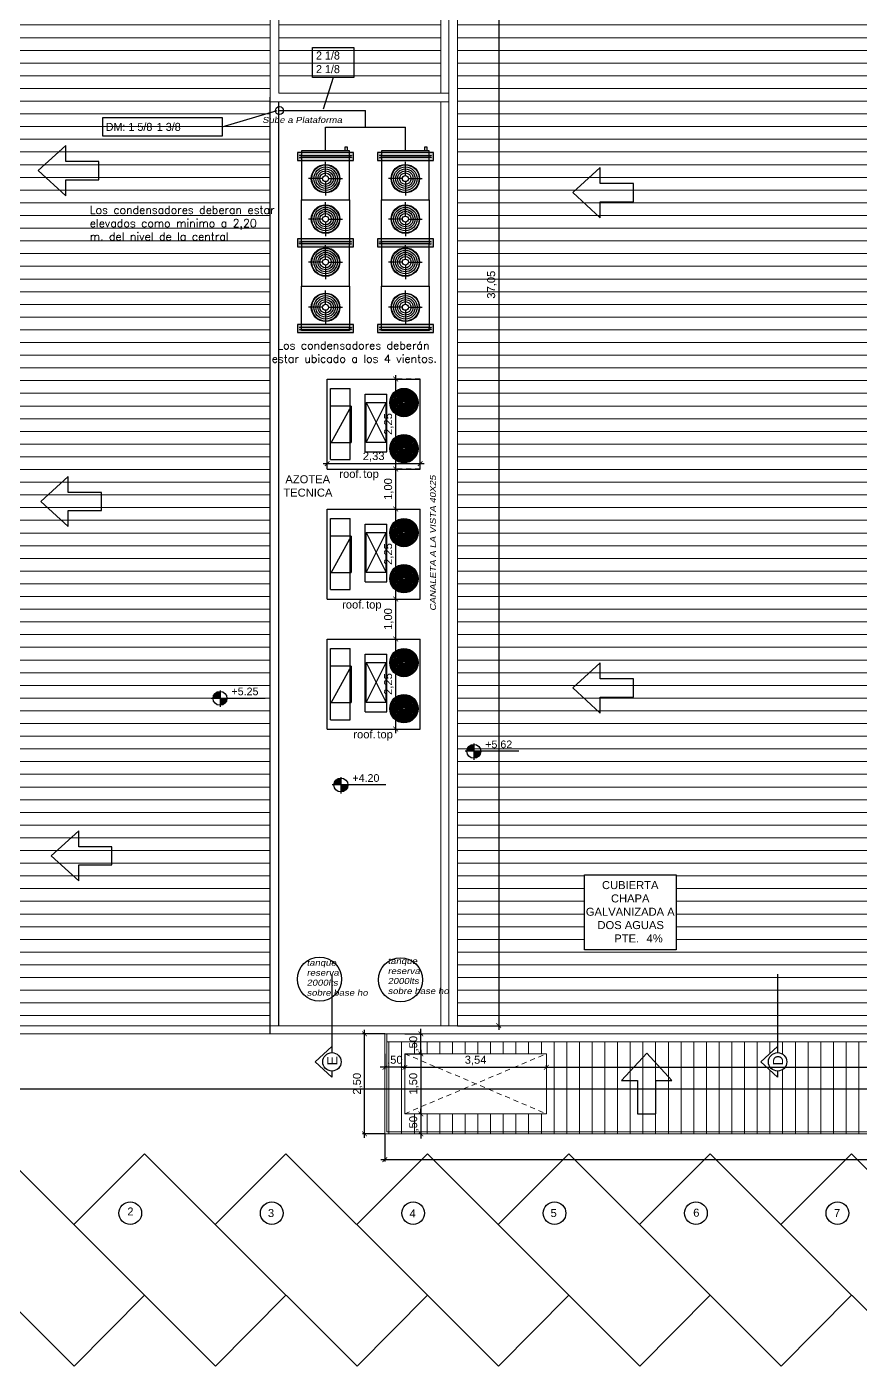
# Model space of a CAD drawing. Header units: metres. Extents: x 1166 to 1459, y -137 to 62.
# Drawn here: x 1389.53 to 1410.37, y -46.23 to -12.74 of the extents above; entities that cross this region are included whole.
import ezdxf

# ---------------------------------------------------------------- set-up
doc = ezdxf.new("R2010")
doc.units = ezdxf.units.M
doc.header["$LTSCALE"] = 0.508
doc.header["$PDMODE"] = 1
doc.header["$PDSIZE"] = -2
doc.linetypes.add('HIDDEN', pattern=[0.375, 0.25, -0.125])
doc.layers.get('0').update_dxf_attribs({"color": 9})
doc.layers.get('Defpoints').update_dxf_attribs({"color": 9})
for name, color, linetype in [('1-PROY', 9, 'HIDDEN'), ('2-Corte', 9, 'Continuous'), ('2-texto', 9, 'Continuous'), ('3-muros', 9, 'Continuous'), ('3-tabiques', 9, 'Continuous'), ('3-VISTA', 9, 'Continuous'), ('4-carpinterias', 9, 'Continuous'), ('7-equipamiento', 9, 'Continuous'), ('8-cotas-100', 9, 'Continuous'), ('8-NIVEL-1-50', 9, 'Continuous'), ('9-Hatch', 9, 'Continuous'), ('a-aacond', 9, 'Continuous'), ('AA-EQUIPOS', 9, 'Continuous'), ('BLOQUES', 9, 'Continuous'), ('CARP', 9, 'Continuous'), ('IFA-CAÑOCOBRE', 44, 'Continuous'), ('IFA-TEXTOS', 70, 'Continuous'), ('Trincheras y Bajadas', 3, 'Continuous')]:
    doc.layers.add(name, color=color, linetype=linetype)
doc.styles.add('ARIAL', font='arial.ttf', dxfattribs={"width": 1.15, "oblique": 10})
doc.styles.add('ROMANS', font='romans')
doc.styles.add('swiss', font='swissel.ttf')
doc.dimstyles.new('dim-100', dxfattribs={"dimtxt": 0.2, "dimasz": 0.12, "dimexe": 0.05, "dimexo": 0, "dimgap": 0.05, "dimtad": 1, "dimzin": 4, "dimtxsty": 'swiss', "dimblk": 'ARCHTICK', "dimcen": 0.5, "dimdle": 0.1, "dimclrd": 256, "dimclre": 252, "dimclrt": 256, "dimadec": 0, "dimazin": 0, "dimtfac": 1, "dimtix": 1, "dimtmove": 2, "dimatfit": 3, "dimldrblk": 'OPEN30', "dimfxl": 0.05, "dimtolj": 1, "dimtzin": 0, "dimarcsym": 0})

# ---------------------------------------------------------------- blocks, each defined once
blk = doc.blocks.new('_ARCHTICK')
at = {"color": 0, "linetype": 'ByBlock', "const_width": 0.15}
blk.add_lwpolyline([(-0.5, -0.5), (0.5, 0.5)], dxfattribs=at)
blk = doc.blocks.new('*D263')
at = {"layer": '8-cotas-100', "color": 252, "linetype": 'HIDDEN', "lineweight": -2, "transparency": 16777216}
for p, q in [((1378.574, -37.917), (1378.574, -39.343)), ((1443.174, -37.917), (1443.174, -39.343))]:
    blk.add_line(p, q, dxfattribs=at)
at = {"layer": '8-cotas-100', "linetype": 'Continuous', "lineweight": -2, "transparency": 16777216}
blk.add_line((1378.474, -39.293), (1443.274, -39.293), dxfattribs=at)
at = {"layer": 'Defpoints', "color": 0, "linetype": 'Continuous', "transparency": 16777216}
for p in [(1378.574, -37.917), (1443.174, -37.917), (1443.174, -39.293)]:
    blk.add_point(p, dxfattribs=at)
at = {"layer": '8-cotas-100', "linetype": 'Continuous', "lineweight": -2, "transparency": 16777216, "xscale": 0.12, "yscale": 0.12, "zscale": 0.12, "rotation": 180}
blk.add_blockref('_ARCHTICK', (1378.574, -39.293), dxfattribs=at)
at = {"layer": '8-cotas-100', "linetype": 'Continuous', "lineweight": -2, "transparency": 16777216, "xscale": 0.12, "yscale": 0.12, "zscale": 0.12}
blk.add_blockref('_ARCHTICK', (1443.174, -39.293), dxfattribs=at)
at = {"layer": '8-cotas-100', "linetype": 'Continuous', "lineweight": 0, "transparency": 16777216, "insert": (1410.874, -39.122), "char_height": 0.2, "attachment_point": 5, "style": 'swiss'}
blk.add_mtext('\\A1;64,60', dxfattribs=at)
blk = doc.blocks.new('_Open30')
at = {"color": 0, "linetype": 'ByBlock', "lineweight": -2}
for p, q in [((-1, 0.27), (0, 0)), ((0, 0), (-1, -0.27)), ((0, 0), (-1, 0))]:
    blk.add_line(p, q, dxfattribs=at)
blk = doc.blocks.new('*D311')
at = {"layer": '8-cotas-100', "color": 252, "lineweight": -2, "transparency": 16777216}
for p, q in [((1400.304, -0.667), (1401.382, -0.667)), ((1400.302, -37.717), (1401.382, -37.717))]:
    blk.add_line(p, q, dxfattribs=at)
at = {"layer": '8-cotas-100', "lineweight": -2, "transparency": 16777216}
blk.add_line((1401.332, -0.567), (1401.332, -37.817), dxfattribs=at)
at = {"layer": 'Defpoints', "color": 0, "transparency": 16777216}
for p in [(1400.304, -0.667), (1400.302, -37.717), (1401.332, -37.717)]:
    blk.add_point(p, dxfattribs=at)
at = {"layer": '8-cotas-100', "lineweight": -2, "transparency": 16777216, "xscale": 0.12, "yscale": 0.12, "zscale": 0.12}
for p, rotation in [((1401.332, -0.667), 90), ((1401.332, -37.717), 270)]:
    blk.add_blockref('_ARCHTICK', p, dxfattribs=dict(at, rotation=rotation))
at = {"layer": '8-cotas-100', "lineweight": 0, "transparency": 16777216, "insert": (1401.161, -19.192), "char_height": 0.2, "attachment_point": 5, "rotation": 90, "style": 'swiss'}
blk.add_mtext('\\A1;37,05', dxfattribs=at)
blk = doc.blocks.new('*D315')
at = {"layer": '8-cotas-100', "lineweight": -2, "transparency": 16777216}
blk.add_line((1397.977, -40.517), (1397.977, -37.817), dxfattribs=at)
at = {"layer": '8-cotas-100', "color": 252, "lineweight": -2, "transparency": 16777216}
for p, q in [((1398.485, -37.917), (1397.927, -37.917)), ((1398.485, -40.417), (1397.927, -40.417))]:
    blk.add_line(p, q, dxfattribs=at)
at = {"layer": 'Defpoints', "color": 0, "transparency": 16777216}
for p in [(1397.977, -37.917), (1398.485, -37.917), (1398.485, -40.417)]:
    blk.add_point(p, dxfattribs=at)
at = {"layer": '8-cotas-100', "lineweight": -2, "transparency": 16777216, "xscale": 0.12, "yscale": 0.12, "zscale": 0.12}
for p, rotation in [((1397.977, -37.917), 90), ((1397.977, -40.417), 270)]:
    blk.add_blockref('_ARCHTICK', p, dxfattribs=dict(at, rotation=rotation))
at = {"layer": '8-cotas-100', "transparency": 16777216, "insert": (1397.805, -39.167), "char_height": 0.2, "attachment_point": 5, "rotation": 90, "style": 'swiss'}
blk.add_mtext('\\A1;2,50', dxfattribs=at)
blk = doc.blocks.new('*D316')
at = {"layer": '8-cotas-100', "lineweight": -2, "transparency": 16777216}
for p, q in [((1399.384, -37.917), (1399.384, -37.797)), ((1399.384, -38.417), (1399.384, -37.917)), ((1399.384, -38.417), (1399.384, -38.537))]:
    blk.add_line(p, q, dxfattribs=at)
at = {"layer": '8-cotas-100', "color": 252, "lineweight": -2, "transparency": 16777216}
for p, q in [((1398.985, -37.917), (1399.434, -37.917)), ((1398.985, -38.417), (1399.434, -38.417))]:
    blk.add_line(p, q, dxfattribs=at)
at = {"layer": 'Defpoints', "color": 0, "transparency": 16777216}
for p in [(1398.985, -37.917), (1399.384, -37.917), (1398.985, -38.417)]:
    blk.add_point(p, dxfattribs=at)
at = {"layer": '8-cotas-100', "lineweight": -2, "transparency": 16777216, "xscale": 0.12, "yscale": 0.12, "zscale": 0.12}
for p, rotation in [((1399.384, -37.917), 270), ((1399.384, -38.417), 90)]:
    blk.add_blockref('_ARCHTICK', p, dxfattribs=dict(at, rotation=rotation))
at = {"layer": '8-cotas-100', "transparency": 16777216, "insert": (1399.212, -38.167), "char_height": 0.2, "attachment_point": 5, "rotation": 90, "style": 'swiss'}
blk.add_mtext('\\A1;,50', dxfattribs=at)
blk = doc.blocks.new('*D317')
at = {"layer": '8-cotas-100', "color": 252, "lineweight": -2, "transparency": 16777216}
for p, q in [((1399.384, -38.417), (1399.334, -38.417)), ((1399.384, -39.917), (1399.334, -39.917))]:
    blk.add_line(p, q, dxfattribs=at)
at = {"layer": '8-cotas-100', "lineweight": -2, "transparency": 16777216}
blk.add_line((1399.384, -38.317), (1399.384, -40.017), dxfattribs=at)
at = {"layer": 'Defpoints', "color": 0, "transparency": 16777216}
for p in [(1399.384, -38.417), (1399.384, -39.917), (1399.384, -39.917)]:
    blk.add_point(p, dxfattribs=at)
at = {"layer": '8-cotas-100', "lineweight": -2, "transparency": 16777216, "xscale": 0.12, "yscale": 0.12, "zscale": 0.12}
for p, rotation in [((1399.384, -38.417), 90), ((1399.384, -39.917), 270)]:
    blk.add_blockref('_ARCHTICK', p, dxfattribs=dict(at, rotation=rotation))
at = {"layer": '8-cotas-100', "transparency": 16777216, "insert": (1399.212, -39.167), "char_height": 0.2, "attachment_point": 5, "rotation": 90, "style": 'swiss'}
blk.add_mtext('\\A1;1,50', dxfattribs=at)
blk = doc.blocks.new('*D318')
at = {"layer": '8-cotas-100', "lineweight": -2, "transparency": 16777216}
for p, q in [((1399.384, -39.917), (1399.384, -39.797)), ((1399.384, -39.917), (1399.384, -40.417)), ((1399.384, -40.417), (1399.384, -40.537))]:
    blk.add_line(p, q, dxfattribs=at)
at = {"layer": '8-cotas-100', "color": 252, "lineweight": -2, "transparency": 16777216}
for p, q in [((1399.384, -39.917), (1399.334, -39.917)), ((1399.384, -40.417), (1399.334, -40.417))]:
    blk.add_line(p, q, dxfattribs=at)
at = {"layer": 'Defpoints', "color": 0, "transparency": 16777216}
for p in [(1399.384, -39.917), (1399.384, -40.417), (1399.384, -40.417)]:
    blk.add_point(p, dxfattribs=at)
at = {"layer": '8-cotas-100', "lineweight": -2, "transparency": 16777216, "xscale": 0.12, "yscale": 0.12, "zscale": 0.12}
for p, rotation in [((1399.384, -39.917), 270), ((1399.384, -40.417), 90)]:
    blk.add_blockref('_ARCHTICK', p, dxfattribs=dict(at, rotation=rotation))
at = {"layer": '8-cotas-100', "transparency": 16777216, "insert": (1399.212, -40.167), "char_height": 0.2, "attachment_point": 5, "rotation": 90, "style": 'swiss'}
blk.add_mtext('\\A1;,50', dxfattribs=at)
blk = doc.blocks.new('*D319')
at = {"layer": '8-cotas-100', "color": 252, "lineweight": -2, "transparency": 16777216}
for p, q in [((1398.485, -38.417), (1398.485, -38.807)), ((1398.985, -38.417), (1398.985, -38.807))]:
    blk.add_line(p, q, dxfattribs=at)
at = {"layer": '8-cotas-100', "lineweight": -2, "transparency": 16777216}
for p, q in [((1398.485, -38.757), (1398.365, -38.757)), ((1398.985, -38.757), (1398.485, -38.757)), ((1398.985, -38.757), (1399.105, -38.757))]:
    blk.add_line(p, q, dxfattribs=at)
at = {"layer": 'Defpoints', "color": 0, "transparency": 16777216}
for p in [(1398.485, -38.417), (1398.985, -38.417), (1398.485, -38.757)]:
    blk.add_point(p, dxfattribs=at)
at = {"layer": '8-cotas-100', "lineweight": -2, "transparency": 16777216, "xscale": 0.12, "yscale": 0.12, "zscale": 0.12}
blk.add_blockref('_ARCHTICK', (1398.485, -38.757), dxfattribs=at)
at = {"layer": '8-cotas-100', "lineweight": -2, "transparency": 16777216, "xscale": 0.12, "yscale": 0.12, "zscale": 0.12, "rotation": 180}
blk.add_blockref('_ARCHTICK', (1398.985, -38.757), dxfattribs=at)
at = {"layer": '8-cotas-100', "transparency": 16777216, "insert": (1398.735, -38.586), "char_height": 0.2, "attachment_point": 5, "style": 'swiss'}
blk.add_mtext('\\A1;,50', dxfattribs=at)
blk = doc.blocks.new('*D320')
at = {"layer": '8-cotas-100', "lineweight": -2, "transparency": 16777216}
blk.add_line((1398.885, -38.757), (1402.624, -38.757), dxfattribs=at)
at = {"layer": '8-cotas-100', "color": 252, "lineweight": -2, "transparency": 16777216}
for p, q in [((1398.985, -38.757), (1398.985, -38.707)), ((1402.524, -38.757), (1402.524, -38.707))]:
    blk.add_line(p, q, dxfattribs=at)
at = {"layer": 'Defpoints', "color": 0, "transparency": 16777216}
for p in [(1398.985, -38.757), (1402.524, -38.757), (1402.524, -38.757)]:
    blk.add_point(p, dxfattribs=at)
at = {"layer": '8-cotas-100', "lineweight": -2, "transparency": 16777216, "xscale": 0.12, "yscale": 0.12, "zscale": 0.12, "rotation": 180}
blk.add_blockref('_ARCHTICK', (1398.985, -38.757), dxfattribs=at)
at = {"layer": '8-cotas-100', "lineweight": -2, "transparency": 16777216, "xscale": 0.12, "yscale": 0.12, "zscale": 0.12}
blk.add_blockref('_ARCHTICK', (1402.524, -38.757), dxfattribs=at)
at = {"layer": '8-cotas-100', "transparency": 16777216, "insert": (1400.754, -38.586), "char_height": 0.2, "attachment_point": 5, "style": 'swiss'}
blk.add_mtext('\\A1;3,54', dxfattribs=at)
blk = doc.blocks.new('*D321')
at = {"layer": '8-cotas-100', "lineweight": -2, "transparency": 16777216}
blk.add_line((1402.424, -38.757), (1421.486, -38.757), dxfattribs=at)
at = {"layer": '8-cotas-100', "color": 252, "lineweight": -2, "transparency": 16777216}
for p, q in [((1402.524, -38.757), (1402.524, -38.707)), ((1421.386, -38.757), (1421.386, -38.707))]:
    blk.add_line(p, q, dxfattribs=at)
at = {"layer": 'Defpoints', "color": 0, "transparency": 16777216}
for p in [(1402.524, -38.757), (1421.386, -38.757), (1421.386, -38.757)]:
    blk.add_point(p, dxfattribs=at)
at = {"layer": '8-cotas-100', "lineweight": -2, "transparency": 16777216, "xscale": 0.12, "yscale": 0.12, "zscale": 0.12, "rotation": 180}
blk.add_blockref('_ARCHTICK', (1402.524, -38.757), dxfattribs=at)
at = {"layer": '8-cotas-100', "lineweight": -2, "transparency": 16777216, "xscale": 0.12, "yscale": 0.12, "zscale": 0.12}
blk.add_blockref('_ARCHTICK', (1421.386, -38.757), dxfattribs=at)
at = {"layer": '8-cotas-100', "transparency": 16777216, "insert": (1411.955, -38.586), "char_height": 0.2, "attachment_point": 5, "style": 'swiss'}
blk.add_mtext('\\A1;18,86', dxfattribs=at)
blk = doc.blocks.new('*D328')
at = {"layer": '8-cotas-100', "color": 252, "lineweight": -2, "transparency": 16777216}
for p, q in [((1398.485, -40.417), (1398.485, -41.115)), ((1429.174, -40.417), (1429.174, -41.115))]:
    blk.add_line(p, q, dxfattribs=at)
at = {"layer": '8-cotas-100', "lineweight": -2, "transparency": 16777216}
blk.add_line((1398.385, -41.065), (1429.274, -41.065), dxfattribs=at)
at = {"layer": 'Defpoints', "color": 0, "transparency": 16777216}
for p in [(1398.485, -40.417), (1429.174, -40.417), (1429.174, -41.065)]:
    blk.add_point(p, dxfattribs=at)
at = {"layer": '8-cotas-100', "lineweight": -2, "transparency": 16777216, "xscale": 0.12, "yscale": 0.12, "zscale": 0.12, "rotation": 180}
blk.add_blockref('_ARCHTICK', (1398.485, -41.065), dxfattribs=at)
at = {"layer": '8-cotas-100', "lineweight": -2, "transparency": 16777216, "xscale": 0.12, "yscale": 0.12, "zscale": 0.12}
blk.add_blockref('_ARCHTICK', (1429.174, -41.065), dxfattribs=at)
at = {"layer": '8-cotas-100', "transparency": 16777216, "insert": (1413.829, -40.893), "char_height": 0.2, "attachment_point": 5, "style": 'swiss'}
blk.add_mtext('\\A1;30,69', dxfattribs=at)
blk = doc.blocks.new('ROOF TOP')
at = {"layer": 'a-aacond'}
for p, q in [((1252.113, -24.8), (1254.438, -24.8)), ((1252.113, -24.8), (1254.438, -24.8)), ((1252.113, -27.05), (1252.113, -24.8)), ((1252.198, -25.034), (1252.684, -25.034)), ((1252.198, -26.816), (1252.198, -25.034)), ((1252.684, -26.816), (1252.684, -25.034)), ((1254.438, -27.05), (1254.438, -24.8)), ((1253.064, -25.18), (1253.604, -25.18)), ((1253.064, -26.62), (1253.064, -25.18)), ((1253.088, -26.386), (1253.088, -25.386)), ((1253.088, -26.386), (1253.588, -25.386)), ((1253.088, -25.386), (1253.588, -26.386)), ((1253.088, -25.386), (1253.588, -25.386)), ((1253.588, -26.386), (1253.588, -25.386)), ((1253.604, -26.62), (1253.604, -25.18)), ((1254.01, -25.366), (1253.781, -25.137)), ((1253.781, -25.137), (1254.01, -25.366)), ((1253.781, -25.638), (1254.01, -25.409)), ((1254.053, -25.366), (1254.282, -25.137)), ((1254.282, -25.638), (1254.053, -25.409)), ((1254.053, -25.409), (1254.282, -25.638)), ((1252.715, -25.482), (1252.215, -25.482)), ((1252.715, -25.482), (1252.215, -26.384)), ((1252.715, -25.482), (1252.715, -26.384)), ((1252.215, -26.384), (1252.715, -26.384)), ((1253.588, -26.386), (1253.088, -26.386)), ((1254.01, -26.519), (1253.781, -26.29)), ((1253.781, -26.29), (1254.01, -26.519)), ((1254.053, -26.519), (1254.282, -26.29)), ((1253.064, -26.62), (1253.604, -26.62)), ((1253.781, -26.791), (1254.01, -26.562)), ((1254.282, -26.791), (1254.053, -26.562)), ((1254.053, -26.562), (1254.282, -26.791)), ((1252.113, -27.05), (1254.438, -27.05)), ((1252.198, -26.816), (1252.684, -26.816))]:
    blk.add_line(p, q, dxfattribs=at)
for centre, radius in [((1254.032, -25.388), 0.354), ((1254.032, -25.388), 0.337), ((1254.032, -25.388), 0.316), ((1254.032, -25.388), 0.297), ((1254.032, -25.388), 0.275), ((1254.032, -25.388), 0.257), ((1254.032, -25.388), 0.235), ((1254.032, -25.388), 0.21), ((1254.032, -25.388), 0.192), ((1254.032, -25.388), 0.173), ((1254.032, -25.388), 0.161), ((1254.032, -25.388), 0.142), ((1254.032, -25.388), 0.123), ((1254.032, -25.388), 0.108), ((1254.032, -25.388), 0.0955), ((1254.032, -25.388), 0.08), ((1254.032, -25.388), 0.0614), ((1254.032, -25.388), 0.0459), ((1254.032, -25.388), 0.0304), ((1254.032, -26.54), 0.354), ((1254.032, -26.54), 0.337), ((1254.032, -26.54), 0.316), ((1254.032, -26.54), 0.297), ((1254.032, -26.54), 0.275), ((1254.032, -26.54), 0.257), ((1254.032, -26.54), 0.235), ((1254.032, -26.54), 0.21), ((1254.032, -26.54), 0.192), ((1254.032, -26.54), 0.173), ((1254.032, -26.54), 0.161), ((1254.032, -26.54), 0.142), ((1254.032, -26.54), 0.123), ((1254.032, -26.54), 0.108), ((1254.032, -26.54), 0.0955), ((1254.032, -26.54), 0.08), ((1254.032, -26.54), 0.0614), ((1254.032, -26.54), 0.0459), ((1254.032, -26.54), 0.0304)]:
    blk.add_circle(centre, radius, dxfattribs=at)
blk = doc.blocks.new('*D491')
at = {"layer": '8-cotas-100', "color": 252, "linetype": 'HIDDEN', "lineweight": -2, "transparency": 16777216}
for p, q in [((1399.368, -21.55), (1398.705, -21.55)), ((1399.368, -23.8), (1398.705, -23.8))]:
    blk.add_line(p, q, dxfattribs=at)
at = {"layer": '8-cotas-100', "lineweight": -2, "transparency": 16777216}
blk.add_line((1398.755, -21.45), (1398.755, -23.9), dxfattribs=at)
at = {"layer": 'Defpoints', "color": 0, "transparency": 16777216}
for p in [(1399.368, -21.55), (1398.755, -23.8), (1399.368, -23.8)]:
    blk.add_point(p, dxfattribs=at)
at = {"layer": '8-cotas-100', "lineweight": -2, "transparency": 16777216, "xscale": 0.12, "yscale": 0.12, "zscale": 0.12}
for p, rotation in [((1398.755, -21.55), 90), ((1398.755, -23.8), 270)]:
    blk.add_blockref('_ARCHTICK', p, dxfattribs=dict(at, rotation=rotation))
at = {"layer": '8-cotas-100', "transparency": 16777216, "insert": (1398.584, -22.675), "char_height": 0.2, "attachment_point": 5, "rotation": 90, "style": 'swiss'}
blk.add_mtext('\\A1;2,25', dxfattribs=at)
blk = doc.blocks.new('*D492')
at = {"layer": '8-cotas-100', "lineweight": -2, "transparency": 16777216}
blk.add_line((1398.755, -23.7), (1398.755, -24.9), dxfattribs=at)
at = {"layer": '8-cotas-100', "color": 252, "linetype": 'HIDDEN', "lineweight": -2, "transparency": 16777216}
for p, q in [((1399.368, -23.8), (1398.705, -23.8)), ((1398.695, -24.8), (1398.805, -24.8))]:
    blk.add_line(p, q, dxfattribs=at)
at = {"layer": 'Defpoints', "color": 0, "transparency": 16777216}
for p in [(1399.368, -23.8), (1398.695, -24.8), (1398.755, -24.8)]:
    blk.add_point(p, dxfattribs=at)
at = {"layer": '8-cotas-100', "lineweight": -2, "transparency": 16777216, "xscale": 0.12, "yscale": 0.12, "zscale": 0.12}
for p, rotation in [((1398.755, -23.8), 90), ((1398.755, -24.8), 270)]:
    blk.add_blockref('_ARCHTICK', p, dxfattribs=dict(at, rotation=rotation))
at = {"layer": '8-cotas-100', "transparency": 16777216, "insert": (1398.584, -24.3), "char_height": 0.2, "attachment_point": 5, "rotation": 90, "style": 'swiss'}
blk.add_mtext('\\A1;1,00', dxfattribs=at)
blk = doc.blocks.new('*D493')
at = {"layer": '8-cotas-100', "lineweight": -2, "transparency": 16777216}
blk.add_line((1398.755, -24.7), (1398.755, -27.15), dxfattribs=at)
at = {"layer": '8-cotas-100', "color": 252, "linetype": 'HIDDEN', "lineweight": -2, "transparency": 16777216}
for p, q in [((1398.695, -24.8), (1398.805, -24.8)), ((1398.695, -27.05), (1398.805, -27.05))]:
    blk.add_line(p, q, dxfattribs=at)
at = {"layer": 'Defpoints', "color": 0, "transparency": 16777216}
for p in [(1398.695, -24.8), (1398.695, -27.05), (1398.755, -27.05)]:
    blk.add_point(p, dxfattribs=at)
at = {"layer": '8-cotas-100', "lineweight": -2, "transparency": 16777216, "xscale": 0.12, "yscale": 0.12, "zscale": 0.12}
for p, rotation in [((1398.755, -24.8), 90), ((1398.755, -27.05), 270)]:
    blk.add_blockref('_ARCHTICK', p, dxfattribs=dict(at, rotation=rotation))
at = {"layer": '8-cotas-100', "transparency": 16777216, "insert": (1398.584, -25.925), "char_height": 0.2, "attachment_point": 5, "rotation": 90, "style": 'swiss'}
blk.add_mtext('\\A1;2,25', dxfattribs=at)
blk = doc.blocks.new('*D494')
at = {"layer": '8-cotas-100', "color": 252, "linetype": 'HIDDEN', "lineweight": -2, "transparency": 16777216}
for p, q in [((1398.695, -27.05), (1398.805, -27.05)), ((1398.695, -28.05), (1398.805, -28.05))]:
    blk.add_line(p, q, dxfattribs=at)
at = {"layer": '8-cotas-100', "lineweight": -2, "transparency": 16777216}
blk.add_line((1398.755, -26.95), (1398.755, -28.15), dxfattribs=at)
at = {"layer": 'Defpoints', "color": 0, "transparency": 16777216}
for p in [(1398.695, -27.05), (1398.695, -28.05), (1398.755, -28.05)]:
    blk.add_point(p, dxfattribs=at)
at = {"layer": '8-cotas-100', "lineweight": -2, "transparency": 16777216, "xscale": 0.12, "yscale": 0.12, "zscale": 0.12}
for p, rotation in [((1398.755, -27.05), 90), ((1398.755, -28.05), 270)]:
    blk.add_blockref('_ARCHTICK', p, dxfattribs=dict(at, rotation=rotation))
at = {"layer": '8-cotas-100', "transparency": 16777216, "insert": (1398.584, -27.55), "char_height": 0.2, "attachment_point": 5, "rotation": 90, "style": 'swiss'}
blk.add_mtext('\\A1;1,00', dxfattribs=at)
blk = doc.blocks.new('*D495')
at = {"layer": '8-cotas-100', "color": 252, "linetype": 'HIDDEN', "lineweight": -2, "transparency": 16777216}
for p, q in [((1398.695, -28.05), (1398.805, -28.05)), ((1398.695, -30.3), (1398.805, -30.3))]:
    blk.add_line(p, q, dxfattribs=at)
at = {"layer": '8-cotas-100', "lineweight": -2, "transparency": 16777216}
blk.add_line((1398.755, -27.95), (1398.755, -30.4), dxfattribs=at)
at = {"layer": 'Defpoints', "color": 0, "transparency": 16777216}
for p in [(1398.695, -28.05), (1398.695, -30.3), (1398.755, -30.3)]:
    blk.add_point(p, dxfattribs=at)
at = {"layer": '8-cotas-100', "lineweight": -2, "transparency": 16777216, "xscale": 0.12, "yscale": 0.12, "zscale": 0.12}
for p, rotation in [((1398.755, -28.05), 90), ((1398.755, -30.3), 270)]:
    blk.add_blockref('_ARCHTICK', p, dxfattribs=dict(at, rotation=rotation))
at = {"layer": '8-cotas-100', "transparency": 16777216, "insert": (1398.584, -29.175), "char_height": 0.2, "attachment_point": 5, "rotation": 90, "style": 'swiss'}
blk.add_mtext('\\A1;2,25', dxfattribs=at)
blk = doc.blocks.new('*D496')
at = {"layer": '8-cotas-100', "lineweight": -2, "transparency": 16777216}
blk.add_line((1396.943, -23.666), (1399.468, -23.666), dxfattribs=at)
at = {"layer": '8-cotas-100', "color": 252, "linetype": 'HIDDEN', "lineweight": -2, "transparency": 16777216}
for p, q in [((1397.043, -23.666), (1397.043, -23.616)), ((1399.368, -23.666), (1399.368, -23.616))]:
    blk.add_line(p, q, dxfattribs=at)
at = {"layer": 'Defpoints', "color": 0, "transparency": 16777216}
for p in [(1397.043, -23.666), (1399.368, -23.666), (1399.368, -23.666)]:
    blk.add_point(p, dxfattribs=at)
at = {"layer": '8-cotas-100', "lineweight": -2, "transparency": 16777216, "xscale": 0.12, "yscale": 0.12, "zscale": 0.12, "rotation": 180}
blk.add_blockref('_ARCHTICK', (1397.043, -23.666), dxfattribs=at)
at = {"layer": '8-cotas-100', "lineweight": -2, "transparency": 16777216, "xscale": 0.12, "yscale": 0.12, "zscale": 0.12}
blk.add_blockref('_ARCHTICK', (1399.368, -23.666), dxfattribs=at)
at = {"layer": '8-cotas-100', "transparency": 16777216, "insert": (1398.206, -23.494), "char_height": 0.2, "attachment_point": 5, "style": 'swiss'}
blk.add_mtext('\\A1;2,33', dxfattribs=at)
blk = doc.blocks.new('NIVEL-1-100')
h = blk.add_hatch(color=256)
h.paths.add_polyline_path([(0, 0.155, 0.414214), (-0.155, 0), (0, 0)])
h.paths.add_polyline_path([(0.155, 0), (0, 0), (0, -0.155, 0.414214)])
for p, q in [((1, 0), (-0.194, 0)), ((0, 0.174), (0, -0.192))]:
    blk.add_line(p, q)
blk.add_circle((0, 0), 0.155)
at = {"style": 'swiss'}
blk.add_attdef('+00.00', (0.111, 0.07), '', height=0.17, dxfattribs=at)
blk = doc.blocks.new('condensadora')
at = {"layer": 'BLOQUES'}
h = blk.add_hatch(color=256, dxfattribs=at)
h.dxf.hatch_style = 1
h.paths.add_polyline_path([(-0.2, 0.7), (-0.2, -0.7), (0, -0.7), (0, 0.7)])
h.paths.add_polyline_path([(-2.342, 0.7), (-2.342, -0.7), (-2.142, -0.7), (-2.142, 0.7)])
h.paths.add_polyline_path([(-4.5, 0.7), (-4.5, -0.7), (-4.3, -0.7), (-4.3, 0.7)])
for points in [[(-4.5, 0.7), (-4.5, -0.7), (-4.3, -0.7), (-4.3, 0.7)], [(-2.342, 0.7), (-2.342, -0.7), (-2.142, -0.7), (-2.142, 0.7)], [(-0.2, 0.7), (-0.2, -0.7), (0, -0.7), (0, 0.7)], [(-4.425, 0.598), (-4.546, 0.598), (-4.546, -0.598), (-4.425, -0.598)], [(-3.321, 0.598), (-4.375, 0.598), (-4.375, -0.598), (-3.321, -0.598)], [(-3.321, 0.598), (-2.267, 0.598), (-2.267, -0.598), (-3.321, -0.598)], [(-1.163, 0.598), (-2.217, 0.598), (-2.217, -0.598), (-1.163, -0.598)], [(-1.163, 0.598), (-0.125, 0.598), (-0.125, -0.598), (-1.163, -0.598)], [(-0.075, 0.598), (-0.051, 0.598), (-0.051, -0.598), (-0.075, -0.598)]]:
    blk.add_lwpolyline(points, close=True)
for points in [[(-4.545, 0.49), (-4.645, 0.49), (-4.645, 0.54), (-4.545, 0.54)], [(-4.385, 0.647), (-4.375, 0.647), (-4.375, 0.598), (-4.425, 0.598), (-4.425, 0.647), (-4.415, 0.647)], [(-3.848, 0.075), (-3.848, 0.424)], [(-2.837, 0.075), (-2.837, 0.424)], [(-2.257, 0.647), (-2.267, 0.647), (-2.267, 0.598), (-2.217, 0.598), (-2.217, 0.647), (-2.227, 0.647)], [(-1.762, 0.075), (-1.762, 0.424)], [(-0.632, 0.075), (-0.632, 0.424)], [(-0.085, 0.647), (-0.075, 0.647), (-0.075, 0.598), (-0.125, 0.598), (-0.125, 0.647), (-0.115, 0.647)], [(-3.923, 0), (-4.272, 0)], [(-3.773, 0), (-3.424, 0)], [(-2.911, 0), (-3.261, 0)], [(-2.762, 0), (-2.413, 0)], [(-1.837, 0), (-2.186, 0)], [(-1.688, 0), (-1.339, 0)], [(-0.706, 0), (-1.055, 0)], [(-0.557, 0), (-0.208, 0)], [(-3.848, -0.075), (-3.848, -0.424)], [(-2.837, -0.075), (-2.837, -0.424)], [(-1.762, -0.075), (-1.762, -0.424)], [(-0.632, -0.075), (-0.632, -0.424)], [(-4.385, -0.648), (-4.375, -0.648), (-4.375, -0.598), (-4.425, -0.598), (-4.425, -0.648), (-4.415, -0.648)], [(-2.257, -0.648), (-2.267, -0.648), (-2.267, -0.598), (-2.217, -0.598), (-2.217, -0.648), (-2.227, -0.648)], [(-0.085, -0.648), (-0.075, -0.648), (-0.075, -0.598), (-0.125, -0.598), (-0.125, -0.648), (-0.115, -0.648)]]:
    blk.add_lwpolyline(points)
for centre, radius in [((-3.848, 0), 0.356), ((-3.848, 0), 0.343), ((-2.837, 0), 0.356), ((-2.837, 0), 0.343), ((-1.762, 0), 0.356), ((-1.762, 0), 0.343), ((-0.632, 0), 0.356), ((-0.632, 0), 0.343), ((-3.848, 0), 0.293), ((-3.848, 0), 0.243), ((-3.848, 0), 0.193), ((-3.848, 0), 0.143), ((-3.848, 0), 0.0746), ((-2.837, 0), 0.293), ((-2.837, 0), 0.243), ((-2.837, 0), 0.193), ((-2.837, 0), 0.143), ((-2.837, 0), 0.0746), ((-1.762, 0), 0.293), ((-1.762, 0), 0.243), ((-1.762, 0), 0.193), ((-1.762, 0), 0.143), ((-1.762, 0), 0.0746), ((-0.632, 0), 0.293), ((-0.632, 0), 0.243), ((-0.632, 0), 0.193), ((-0.632, 0), 0.143), ((-0.632, 0), 0.0746)]:
    blk.add_circle(centre, radius)

msp = doc.modelspace()

# ---------------------------------------------------------------- hatches: boundary and pattern name
at = {"layer": '9-Hatch', "lineweight": 0}
h = msp.add_hatch(dxfattribs=at)
h.set_pattern_fill('LINE', color=256, scale=0.1)
h.paths.add_polyline_path([(1403.477, -33.945), (1405.766, -33.945), (1405.766, -35.822), (1403.477, -35.822)])
h.paths.add_polyline_path([(1421.974, -12.577), (1421.974, 2.083), (1421.974, 6.733), (1407.524, 6.733), (1407.524, -0.667), (1400.304, -0.667), (1400.304, -5.699), (1400.302, -12.817), (1400.302, -33.692), (1400.302, -37.717), (1421.974, -37.717)])
h = msp.add_hatch(dxfattribs=at)
h.set_pattern_fill('LINE', color=256, scale=0.1)
h.paths.add_polyline_path([(1399.884, -14.283), (1399.884, -0.667), (1395.834, -0.667), (1395.834, -14.283)])
h.paths.add_polyline_path([(1385.403, -13.017), (1385.403, -0.667), (1382.04, -0.667), (1382.04, -13.017)])
h.paths.add_polyline_path([(1385.799, -0.667), (1385.799, -37.717), (1395.614, -37.717), (1395.614, -14.503), (1395.614, -5.647), (1395.614, -0.667)])
h = msp.add_hatch(dxfattribs=at)
h.set_pattern_fill('LINE', color=256, scale=0.1, angle=90)
h.paths.add_polyline_path([(1429.174, -37.917), (1427.174, -37.917), (1422.374, -37.917), (1422.374, -38.117), (1408.304, -38.117), (1408.304, -38.313), (1408.304, -38.39, -0.414214), (1408.534, -38.62, -0.414214), (1408.304, -38.85), (1408.304, -39.003), (1407.888, -38.62), (1408.304, -38.237), (1408.304, -38.117), (1398.485, -38.117), (1398.485, -40.417), (1427.174, -40.417), (1429.174, -40.417)])
h.paths.add_polyline_path([(1402.524, -39.917), (1398.985, -39.917), (1398.985, -38.417), (1402.524, -38.417)], flags=16)
h.paths.add_polyline_path([(1421.386, -39.917), (1421.386, -38.417), (1428.674, -38.417), (1428.674, -39.917)], flags=16)
h.paths.add_polyline_path([(1410.42, -39.315), (1411.328, -39.315), (1411.328, -38.887), (1410.42, -38.887)], flags=24)
h.paths.add_polyline_path([(1399.406, -38.451), (1399.406, -37.903), (1398.978, -37.903), (1398.978, -38.451)], flags=9)
h.paths.add_polyline_path([(1399.406, -39.538), (1399.406, -38.81), (1398.978, -38.81), (1398.978, -39.538)], flags=24)
h.paths.add_polyline_path([(1399.406, -40.451), (1399.406, -39.903), (1398.978, -39.903), (1398.978, -40.451)], flags=9)
h.paths.add_polyline_path([(1398.451, -38.78), (1399, -38.78), (1399, -38.351), (1398.451, -38.351)], flags=9)
h.paths.add_polyline_path([(1400.39, -38.78), (1401.118, -38.78), (1401.118, -38.351), (1400.39, -38.351)], flags=24)
h.paths.add_polyline_path([(1411.493, -38.78), (1412.4, -38.78), (1412.4, -38.351), (1411.493, -38.351)], flags=24)
h.paths.add_polyline_path([(1424.665, -38.78), (1425.393, -38.78), (1425.393, -38.351), (1424.665, -38.351)], flags=24)
h.paths.add_polyline_path([(1428.639, -38.78), (1429.188, -38.78), (1429.188, -38.351), (1428.639, -38.351)], flags=9)
h.paths.add_polyline_path([(1428.325, -40.451), (1428.325, -39.903), (1427.897, -39.903), (1427.897, -40.451)], flags=9)
h.paths.add_polyline_path([(1428.325, -39.538), (1428.325, -38.81), (1427.897, -38.81), (1427.897, -39.538)], flags=8)
h.paths.add_polyline_path([(1413.455, -38.399), (1416.878, -38.399), (1416.932, -38.091), (1413.509, -38.091)], flags=24)

# ---------------------------------------------------------------- linework, layer by layer
at = {"layer": '1-PROY', "lineweight": 0}
for p, q in [((1398.985, -38.417), (1402.524, -39.917)), ((1398.985, -39.917), (1402.524, -38.417))]:
    msp.add_line(p, q, dxfattribs=at)
at = {"layer": '2-Corte'}
for p, q in [((1397.161, -36.429), (1397.161, -38.313)), ((1408.304, -36.429), (1408.304, -38.313)), ((1397.161, -38.237), (1396.745, -38.62)), ((1397.161, -38.237), (1397.161, -38.39)), ((1408.304, -38.237), (1407.888, -38.62)), ((1408.304, -38.237), (1408.304, -38.39)), ((1397.161, -39.003), (1396.745, -38.62)), ((1408.304, -39.003), (1407.888, -38.62)), ((1397.161, -38.85), (1397.161, -39.003)), ((1408.304, -38.85), (1408.304, -39.003))]:
    msp.add_line(p, q, dxfattribs=at)
for centre in [(1397.161, -38.62), (1408.304, -38.62)]:
    msp.add_circle(centre, 0.23, dxfattribs=at)
at = {"layer": '2-texto'}
msp.add_lwpolyline([(1403.477, -33.945), (1405.766, -33.945), (1405.766, -35.822), (1403.477, -35.822)], close=True, dxfattribs=at)
for centre in [(1392.121, -42.404), (1395.657, -42.404), (1399.192, -42.404), (1402.728, -42.404), (1406.263, -42.404), (1409.799, -42.404)]:
    msp.add_circle(centre, 0.283, dxfattribs=at)
at = {"layer": '3-muros', "lineweight": 0}
for p, q in [((1395.614, -14.624), (1395.614, -0.667)), ((1395.834, -14.404), (1395.834, -0.667)), ((1400.084, -37.717), (1400.084, -0.667)), ((1400.304, -37.717), (1400.304, -0.667)), ((1395.614, -14.624), (1400.084, -14.624)), ((1395.834, -14.404), (1400.084, -14.404))]:
    msp.add_line(p, q, dxfattribs=at)
at = {"layer": '3-muros', "linetype": 'Continuous', "lineweight": 0}
for p, q in [((1385.799, -37.717), (1421.974, -37.717)), ((1385.999, -37.917), (1403.024, -37.917)), ((1385.999, -37.917), (1422.174, -37.917))]:
    msp.add_line(p, q, dxfattribs=at)
at = {"layer": '3-muros', "lineweight": 0, "flags": 128}
msp.add_lwpolyline([(1400.302, -37.717), (1422.174, -37.717)], dxfattribs=at)
at = {"layer": '3-tabiques', "linetype": 'Continuous', "lineweight": 0}
for p, q in [((1400.084, -31.805), (1400.084, -12.817)), ((1400.302, -33.692), (1400.302, -12.817))]:
    msp.add_line(p, q, dxfattribs=at)
at = {"layer": '3-VISTA'}
for p, q in [((1395.614, -37.917), (1395.614, -14.503)), ((1395.834, -37.717), (1395.834, -14.624))]:
    msp.add_line(p, q, dxfattribs=at)
at = {"layer": '3-VISTA', "lineweight": 0, "flags": 128}
for points in [[(1398.485, -37.917), (1398.485, -40.417), (1427.174, -40.417), (1429.174, -40.417), (1429.174, -31.111), (1422.174, -31.111)], [(1398.535, -37.917), (1398.535, -40.367), (1427.174, -40.367), (1429.124, -40.367), (1429.124, -31.161), (1422.174, -31.161)]]:
    msp.add_lwpolyline(points, dxfattribs=at)
msp.add_lwpolyline([(1398.985, -38.417), (1402.524, -38.417), (1402.524, -39.917), (1398.985, -39.917)], close=True, dxfattribs=at)
at = {"layer": '4-carpinterias', "lineweight": 0}
msp.add_line((1399.884, -14.404), (1400.084, -14.404), dxfattribs=at)
for points in [[(1400.084, -14.404), (1400.084, -0.667), (1399.884, -0.667), (1399.884, -14.404)], [(1399.884, -14.624), (1399.884, -37.717), (1400.084, -37.717), (1400.084, -14.624)], [(1398.485, -37.917), (1422.374, -37.917), (1422.374, -38.117), (1398.535, -38.117), (1398.535, -37.917)]]:
    msp.add_lwpolyline(points, dxfattribs=at)
at = {"layer": '7-equipamiento', "flags": 128}
for points in [[(1387.174, -42.685), (1388.942, -40.917), (1392.477, -44.453), (1390.718, -46.229)], [(1390.709, -42.685), (1392.477, -40.917), (1396.013, -44.453), (1394.253, -46.229)], [(1390.709, -42.685), (1392.477, -40.917), (1396.013, -44.453), (1394.253, -46.229)], [(1394.245, -42.685), (1396.013, -40.917), (1399.548, -44.453), (1397.789, -46.229)], [(1397.781, -42.685), (1399.548, -40.917), (1403.084, -44.453), (1401.324, -46.229)], [(1401.316, -42.685), (1403.084, -40.917), (1406.619, -44.453), (1404.86, -46.229)], [(1404.852, -42.685), (1406.619, -40.917), (1410.155, -44.453), (1408.395, -46.229)], [(1408.387, -42.685), (1410.155, -40.917), (1413.69, -44.453), (1411.931, -46.229)]]:
    msp.add_lwpolyline(points, close=True, dxfattribs=at)
at = {"layer": '8-cotas-100'}
for points in [[(1391.335, -16.111), (1390.506, -16.111), (1390.506, -15.712), (1389.82, -16.34), (1390.506, -16.968), (1390.506, -16.569), (1391.335, -16.569)], [(1404.698, -16.663), (1403.87, -16.663), (1403.87, -16.263), (1403.184, -16.891), (1403.87, -17.519), (1403.87, -17.12), (1404.698, -17.12)], [(1391.4, -24.383), (1390.571, -24.383), (1390.571, -23.984), (1389.885, -24.612), (1390.571, -25.24), (1390.571, -24.84), (1391.4, -24.84)], [(1404.698, -29.044), (1403.87, -29.044), (1403.87, -28.645), (1403.184, -29.273), (1403.87, -29.901), (1403.87, -29.501), (1404.698, -29.501)], [(1391.661, -33.241), (1390.832, -33.241), (1390.832, -32.842), (1390.146, -33.47), (1390.832, -34.098), (1390.832, -33.698), (1391.661, -33.698)], [(1405.26, -39.916), (1405.26, -39.087), (1405.659, -39.087), (1405.031, -38.401), (1404.403, -39.087), (1404.802, -39.087), (1404.802, -39.916)]]:
    msp.add_lwpolyline(points, close=True, dxfattribs=at)
at = {"layer": 'AA-EQUIPOS'}
for centre in [(1396.851, -36.554), (1398.877, -36.571)]:
    msp.add_circle(centre, 0.55, dxfattribs=at)
at = {"layer": 'IFA-CAÑOCOBRE'}
for p, q in [((1397.193, -14.012), (1396.939, -14.8)), ((1394.421, -15.247), (1395.795, -14.834)), ((1395.851, -14.84), (1398, -14.84)), ((1398, -15.252), (1398, -14.84)), ((1397.003, -15.843), (1397.003, -15.252)), ((1397.003, -15.252), (1398.998, -15.252)), ((1398.998, -15.843), (1398.998, -15.252))]:
    msp.add_line(p, q, dxfattribs=at)
for points in [[(1397.709, -14.012), (1396.677, -14.012), (1396.677, -13.259), (1397.709, -13.259)], [(1391.435, -15.012), (1394.421, -15.012), (1394.421, -15.483), (1391.435, -15.483)]]:
    msp.add_lwpolyline(points, close=True, dxfattribs=at)
msp.add_circle((1395.851, -14.84), 0.1, dxfattribs=at)

# ---------------------------------------------------------------- block references
at = {"layer": '8-cotas-100'}
for p in [(144.93, 3.25), (144.93, 0), (144.93, -3.25)]:
    msp.add_blockref('ROOF TOP', p, dxfattribs=at)
at = {"layer": '8-NIVEL-1-50'}
ref = msp.add_blockref('NIVEL-1-100', (1394.364, -29.533), dxfattribs=dict(at, xscale=1.125, yscale=1.125, zscale=1.125))
ref.add_attrib('+00.00', '+5.25', (1394.65, -29.455), dxfattribs={"layer": '0', "height": 0.1913, "style": 'swiss'})
ref = msp.add_blockref('NIVEL-1-100', (1400.708, -30.857), dxfattribs=dict(at, xscale=1.125, yscale=1.125, zscale=1.125))
ref.add_attrib('+00.00', '+5.62', (1400.994, -30.778), dxfattribs={"layer": '0', "height": 0.1913, "style": 'swiss'})
ref = msp.add_blockref('NIVEL-1-100', (1397.387, -31.699), dxfattribs=dict(at, xscale=1.125, yscale=1.125, zscale=1.125))
ref.add_attrib('+00.00', '+4.20', (1397.673, -31.62), dxfattribs={"layer": '0', "height": 0.1913, "style": 'swiss'})
at = {"layer": 'CARP', "rotation": 270}
for p in [(1397.003, -20.389), (1398.998, -20.389)]:
    msp.add_blockref('condensadora', p, dxfattribs=at)

# ---------------------------------------------------------------- texts
at = {"layer": '2-Corte', "char_height": 0.25, "width": 1.27676, "attachment_point": 7, "rotation": 90, "style": 'swiss'}
for s, insert in [('E', (1397.296, -38.71)), ('D', (1408.439, -38.71))]:
    msp.add_mtext(s, dxfattribs=dict(at, insert=insert))
at = {"layer": '2-texto', "attachment_point": 1}
for s, insert, char_height, width, style in [('\\pi0.62553;{\\fArial|b0|i0|c0|p34;AZOTEA \\P\\pi0.57451;TECNICA}', (1395.373, -23.956), 0.2, 2.36921, 'swiss'), ('\\pi-0.6,l0.8,t0.8;{\\fArial|b0|i0|c0|p34;roof.^Itop}', (1397.147, -23.821), 0.2, 2.2541, 'swiss'), ('\\pi-0.6,l0.8,t0.8;{\\fArial|b0|i0|c0|p34;roof.^Itop}', (1397.216, -27.088), 0.2, 2.2541, 'swiss'), ('\\pi-0.6,l0.8,t0.8;{\\fArial|b0|i0|c0|p34;roof.^Itop}', (1397.497, -30.332), 0.2, 2.2541, 'swiss'), ('\\pi0.48502;{\\fArial|b0|i0|c0|p34;CUBIERTA \\P\\pi0.71005;CHAPA \\P\\pi0.081674;GALVANIZADA A \\P\\pi0.37206;DOS AGUAS\\P\\pi-0.0069346,l0.8,t1.3931;PTE.^I4%}', (1403.428, -34.101), 0.2, 2.36921, 'swiss'), ('tanque\\Preserva\\P2000lts \\Psobre base ho', (1396.532, -36.066), 0.15, 2.93274, 'ARIAL'), ('tanque\\Preserva\\P2000lts \\Psobre base ho', (1398.558, -36.024), 0.15, 2.93274, 'ARIAL')]:
    msp.add_mtext(s, dxfattribs=dict(at, insert=insert, char_height=char_height, width=width, style=style))
at = {"layer": '2-texto', "insert": (1399.612, -27.347), "char_height": 0.15, "width": 6.68256, "attachment_point": 1, "rotation": 90, "style": 'ARIAL'}
msp.add_mtext('CANALETA A LA VISTA 40X25', dxfattribs=at)
at = {"layer": '2-texto', "char_height": 0.2, "width": 0.75782, "attachment_point": 3, "line_spacing_factor": 0.844561, "style": 'swiss'}
for s, insert in [('2', (1392.202, -42.261)), ('3', (1395.717, -42.299)), ('4', (1399.257, -42.309)), ('5', (1402.783, -42.299)), ('6', (1406.349, -42.291)), ('7', (1409.869, -42.299))]:
    msp.add_mtext(s, dxfattribs=dict(at, insert=insert))
at = {"layer": 'IFA-CAÑOCOBRE', "char_height": 0.20101, "attachment_point": 1}
for s, insert, width in [('{\\Ftxt|c0;2 1/8}', (1396.763, -13.362), 1.0497), ('{\\Ftxt|c0;2 1/8}', (1396.763, -13.702), 1.0497), ('{\\Ftxt|c0;DM: 1 5/8\\H0.7462x;  \\H1.3401x;1 3/8}', (1391.507, -15.146), 3.23248)]:
    msp.add_mtext(s, dxfattribs=dict(at, insert=insert, width=width))
at = {"layer": 'IFA-TEXTOS', "color": 70, "insert": (1395.354, -14.998), "char_height": 0.15, "width": 2.04242, "attachment_point": 1, "style": 'ARIAL'}
msp.add_mtext(' Sube a Plataforma', dxfattribs=at)
at = {"layer": 'Trincheras y Bajadas', "char_height": 0.2, "attachment_point": 1, "style": 'ROMANS'}
for s, insert, width in [('Los condensadores deberan estar elevados como minimo a 2,20 m. del nivel de la central', (1391.108, -17.222), 5.02359), (' Los condensadores deberán\\Pestar ubicado a los 4 vientos.', (1395.658, -20.608), 5.57121)]:
    msp.add_mtext(s, dxfattribs=dict(at, insert=insert, width=width))

# ---------------------------------------------------------------- dimensions: what is measured, and where the dimension line sits
at = {"layer": '8-cotas-100', "lineweight": 0}
dim = msp.add_linear_dim(base=(1401.332, -37.717), p1=(1400.304, -0.667), p2=(1400.302, -37.717), angle=90, dimstyle='dim-100', dxfattribs=at)
dim.commit()
dim.dimension.update_dxf_attribs({"geometry": '*D311', "text_midpoint": (1401.161, -19.192)})
at = {"layer": '8-cotas-100'}
for base, p1, p2, picture, middle in [((1398.755, -23.8), (1399.368, -21.55), (1399.368, -23.8), '*D491', (1398.584, -22.675)), ((1398.755, -24.8), (1399.368, -23.8), (1398.695, -24.8), '*D492', (1398.584, -24.3)), ((1398.755, -27.05), (1398.695, -24.8), (1398.695, -27.05), '*D493', (1398.584, -25.925)), ((1398.755, -28.05), (1398.695, -27.05), (1398.695, -28.05), '*D494', (1398.584, -27.55)), ((1398.755, -30.3), (1398.695, -28.05), (1398.695, -30.3), '*D495', (1398.584, -29.175)), ((1397.977, -37.917), (1398.485, -40.417), (1398.485, -37.917), '*D315', (1397.805, -39.167)), ((1399.384, -37.917), (1398.985, -38.417), (1398.985, -37.917), '*D316', (1399.212, -38.167)), ((1399.384, -39.917), (1399.384, -38.417), (1399.384, -39.917), '*D317', (1399.212, -39.167)), ((1399.384, -40.417), (1399.384, -39.917), (1399.384, -40.417), '*D318', (1399.212, -40.167))]:
    dim = msp.add_linear_dim(base=base, p1=p1, p2=p2, angle=90, dimstyle='dim-100', dxfattribs=at)
    dim.commit()
    dim.dimension.update_dxf_attribs({"geometry": picture, "text_midpoint": middle})
for base, p1, p2, picture, middle in [((1399.368344877, -23.666179284), (1397.043344877, -23.666179284), (1399.368344877, -23.666179284), '*D496', (1398.205844877, -23.494475431)), ((1398.485, -38.757), (1398.985, -38.417), (1398.485, -38.417), '*D319', (1398.735, -38.586)), ((1402.524, -38.757), (1398.985, -38.757), (1402.524, -38.757), '*D320', (1400.754, -38.586)), ((1421.386, -38.757), (1402.524, -38.757), (1421.386, -38.757), '*D321', (1411.955, -38.586)), ((1429.174, -41.065), (1398.485, -40.417), (1429.174, -40.417), '*D328', (1413.829, -40.893))]:
    dim = msp.add_linear_dim(base=base, p1=p1, p2=p2, dimstyle='dim-100', dxfattribs=at)
    dim.commit()
    dim.dimension.update_dxf_attribs({"geometry": picture, "text_midpoint": middle})
at = {"layer": '8-cotas-100', "linetype": 'Continuous', "lineweight": 0}
dim = msp.add_linear_dim(base=(1443.174, -39.293), p1=(1378.574, -37.917), p2=(1443.174, -37.917), dimstyle='dim-100', dxfattribs=at)
dim.commit()
dim.dimension.update_dxf_attribs({"geometry": '*D263', "text_midpoint": (1410.874, -39.122)})

doc.saveas('drawing.dxf')
